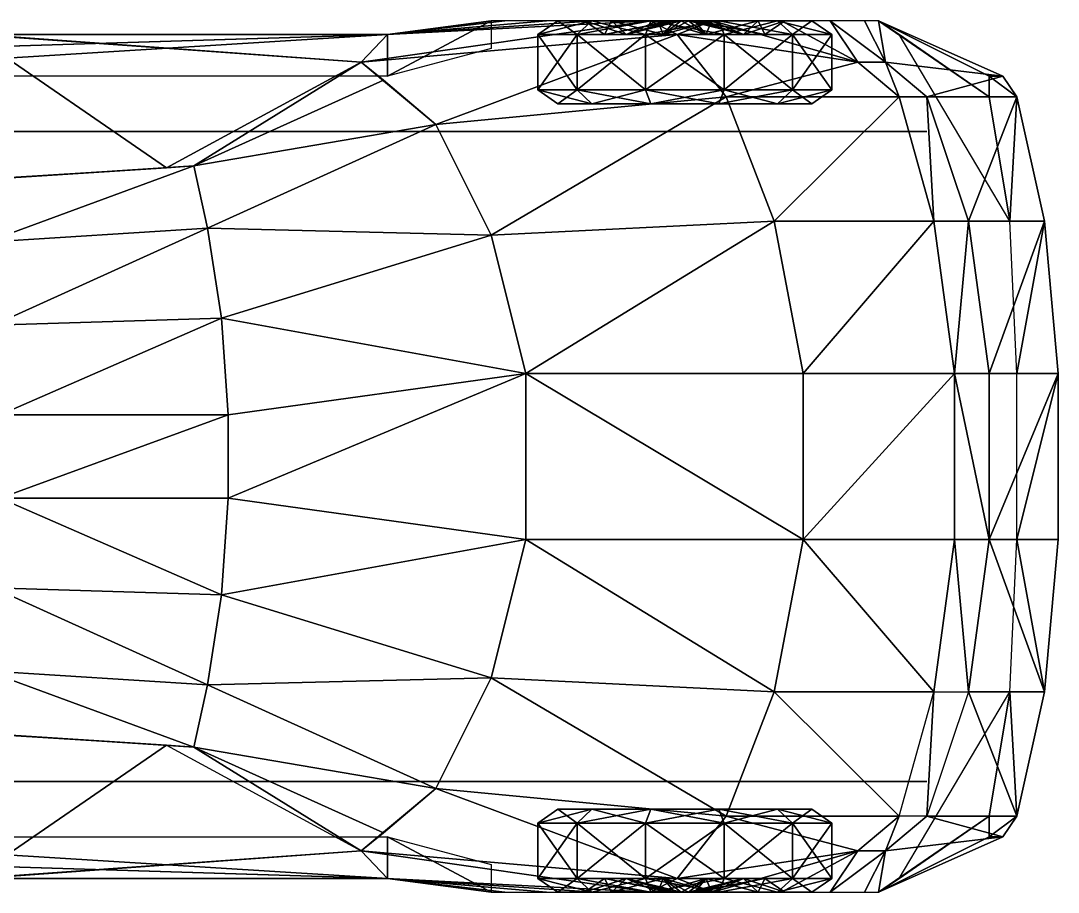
# Model space of a CAD drawing. Extents: x -3.81 to 0, y -0.8 to 0.8.
# Drawn here: x -1.905 to 0, y -0.8 to 0.8 of the extents above; entities that cross this region are included whole.
import ezdxf

# ---------------------------------------------------------------- set-up
doc = ezdxf.new("R2010")
doc.units = 0
doc.layers.get('0').update_dxf_attribs({"linetype": 'CONTINUOUS'})

msp = doc.modelspace()

# ---------------------------------------------------------------- meshes
at = {"color": 254, "linetype": 'BYBLOCK'}
mesh = msp.add_polyface(dxfattribs=at)
corners = [(-0.7103, 0.8001, 0.2665), (-0.6858, 0.8001, 0.2731), (-0.7103, 0.8001, 0.2796), (-0.833, 0.7747, 0.2336), (-0.833, 0.7747, 0.3125), (-0.8698, 0.8001, 0.2237), (-0.8698, 0.8001, 0.3224), (-0.7038, 0.8001, 0.291), (-0.7936, 0.7747, 0.3808), (-0.8205, 0.8001, 0.4078), (-0.6924, 0.8001, 0.2976), (-0.7252, 0.7747, 0.4203), (-0.7351, 0.8001, 0.4571), (-0.6792, 0.8001, 0.2976), (-0.6464, 0.7747, 0.4203), (-0.6365, 0.8001, 0.4571), (-0.6678, 0.8001, 0.291), (-0.578, 0.7747, 0.3808), (-0.5511, 0.8001, 0.4078), (-0.6613, 0.8001, 0.2796), (-0.5386, 0.7747, 0.3125), (-0.5018, 0.8001, 0.3224), (-0.6613, 0.8001, 0.2665), (-0.5386, 0.7747, 0.2336), (-0.5018, 0.8001, 0.2237), (-0.6678, 0.8001, 0.2551), (-0.578, 0.7747, 0.1653), (-0.5511, 0.8001, 0.1383), (-0.6792, 0.8001, 0.2485), (-0.6464, 0.7747, 0.1258), (-0.6365, 0.8001, 0.089), (-0.6924, 0.8001, 0.2485), (-0.7252, 0.7747, 0.1258), (-0.7351, 0.8001, 0.089), (-0.7038, 0.8001, 0.2551), (-0.7936, 0.7747, 0.1653), (-0.8205, 0.8001, 0.1383), (-3.1065, 0.8001, 0.1383), (-3.0796, 0.7747, 0.1653), (-3.1558, 0.8001, 0.2237), (-3.119, 0.7747, 0.2336), (-2.9898, 0.8001, 0.2551), (-2.9963, 0.8001, 0.2665), (-2.9718, 0.8001, 0.2731), (-3.0211, 0.8001, 0.089), (-3.0112, 0.7747, 0.1258), (-2.9784, 0.8001, 0.2485), (-2.9225, 0.8001, 0.089), (-2.9324, 0.7747, 0.1258), (-2.9652, 0.8001, 0.2485), (-2.8371, 0.8001, 0.1383), (-2.864, 0.7747, 0.1653), (-2.9538, 0.8001, 0.2551), (-2.7878, 0.8001, 0.2237), (-2.8246, 0.7747, 0.2336), (-2.9473, 0.8001, 0.2665), (-2.7878, 0.8001, 0.3224), (-2.8246, 0.7747, 0.3125), (-2.9473, 0.8001, 0.2796), (-2.8371, 0.8001, 0.4078), (-2.864, 0.7747, 0.3808), (-2.9538, 0.8001, 0.291), (-2.9225, 0.8001, 0.4571), (-2.9324, 0.7747, 0.4203), (-2.9652, 0.8001, 0.2976), (-3.0211, 0.8001, 0.4571), (-3.0112, 0.7747, 0.4203), (-2.9784, 0.8001, 0.2976), (-3.1065, 0.8001, 0.4078), (-3.0796, 0.7747, 0.3808), (-2.9898, 0.8001, 0.291), (-3.1558, 0.8001, 0.3224), (-3.119, 0.7747, 0.3125), (-2.9963, 0.8001, 0.2796), (-2.9718, -0.8001, 0.2731), (-2.9963, -0.8001, 0.2665), (-2.9963, -0.8001, 0.2796), (-3.119, -0.7747, 0.2336), (-3.119, -0.7747, 0.3125), (-3.1558, -0.8001, 0.2237), (-3.1558, -0.8001, 0.3224), (-2.9898, -0.8001, 0.291), (-3.0796, -0.7747, 0.3808), (-3.1065, -0.8001, 0.4078), (-2.9784, -0.8001, 0.2976), (-3.0112, -0.7747, 0.4203), (-3.0211, -0.8001, 0.4571), (-2.9652, -0.8001, 0.2976), (-2.9324, -0.7747, 0.4203), (-2.9225, -0.8001, 0.4571), (-2.9538, -0.8001, 0.291), (-2.864, -0.7747, 0.3808), (-2.8371, -0.8001, 0.4078), (-2.9473, -0.8001, 0.2796), (-2.8246, -0.7747, 0.3125), (-2.7878, -0.8001, 0.3224), (-2.9473, -0.8001, 0.2665), (-2.8246, -0.7747, 0.2336), (-2.7878, -0.8001, 0.2237), (-2.9538, -0.8001, 0.2551), (-2.864, -0.7747, 0.1653), (-2.8371, -0.8001, 0.1383), (-2.9652, -0.8001, 0.2485), (-2.9324, -0.7747, 0.1258), (-2.9225, -0.8001, 0.089), (-2.9784, -0.8001, 0.2485), (-3.0112, -0.7747, 0.1258), (-3.0211, -0.8001, 0.089), (-2.9898, -0.8001, 0.2551), (-3.0796, -0.7747, 0.1653), (-3.1065, -0.8001, 0.1383), (-0.7936, -0.7747, 0.1653), (-0.8205, -0.8001, 0.1383), (-0.8698, -0.8001, 0.2237), (-0.833, -0.7747, 0.2336), (-0.7038, -0.8001, 0.2551), (-0.7103, -0.8001, 0.2665), (-0.6858, -0.8001, 0.2731), (-0.7252, -0.7747, 0.1258), (-0.7351, -0.8001, 0.089), (-0.6924, -0.8001, 0.2485), (-0.6464, -0.7747, 0.1258), (-0.6365, -0.8001, 0.089), (-0.6792, -0.8001, 0.2485), (-0.578, -0.7747, 0.1653), (-0.5511, -0.8001, 0.1383), (-0.6678, -0.8001, 0.2551), (-0.5386, -0.7747, 0.2336), (-0.5018, -0.8001, 0.2237), (-0.6613, -0.8001, 0.2665), (-0.5386, -0.7747, 0.3125), (-0.5018, -0.8001, 0.3224), (-0.6613, -0.8001, 0.2796), (-0.578, -0.7747, 0.3808), (-0.5511, -0.8001, 0.4078), (-0.6678, -0.8001, 0.291), (-0.6464, -0.7747, 0.4203), (-0.6365, -0.8001, 0.4571), (-0.6792, -0.8001, 0.2976), (-0.7252, -0.7747, 0.4203), (-0.7351, -0.8001, 0.4571), (-0.6924, -0.8001, 0.2976), (-0.7936, -0.7747, 0.3808), (-0.8205, -0.8001, 0.4078), (-0.7038, -0.8001, 0.291), (-0.833, -0.7747, 0.3125), (-0.8698, -0.8001, 0.3224), (-0.7103, -0.8001, 0.2796), (0, -0.1524, 0.3746), (0, -0.1524, 0.3239), (0, 0.1524, 0.3746), (0, 0.1524, 0.3239), (-0.0762, -0.1524, 0.2223), (-0.0762, 0.1524, 0.2223)]
mesh.append_faces([[corners[k] for k in face] for face in [(0, 1, 2), (5, 3, 6), (4, 6, 3), (2, 1, 7), (6, 4, 9), (8, 9, 4), (7, 1, 10), (9, 8, 12), (11, 12, 8), (10, 1, 13), (12, 11, 15), (14, 15, 11), (13, 1, 16), (15, 14, 18), (17, 18, 14), (16, 1, 19), (18, 17, 21), (20, 21, 17), (19, 1, 22), (21, 20, 24), (23, 24, 20), (22, 1, 25), (24, 23, 27), (26, 27, 23), (25, 1, 28), (27, 26, 30), (29, 30, 26), (28, 1, 31), (30, 29, 33), (32, 33, 29), (31, 1, 34), (33, 32, 36), (35, 36, 32), (34, 1, 0), (36, 35, 5), (3, 5, 35), (37, 38, 39), (40, 39, 38), (41, 43, 42), (44, 45, 37), (38, 37, 45), (46, 43, 41), (47, 48, 44), (45, 44, 48), (49, 43, 46), (50, 51, 47), (48, 47, 51), (52, 43, 49), (53, 54, 50), (51, 50, 54), (55, 43, 52), (56, 57, 53), (54, 53, 57), (58, 43, 55), (59, 60, 56), (57, 56, 60), (61, 43, 58), (62, 63, 59), (60, 59, 63), (64, 43, 61), (65, 66, 62), (63, 62, 66), (67, 43, 64), (68, 69, 65), (66, 65, 69), (70, 43, 67), (71, 72, 68), (69, 68, 72), (73, 43, 70), (39, 40, 71), (72, 71, 40), (42, 43, 73)]], dxfattribs={"vtx0": -1, "vtx1": -1, "color": 254})
mesh.append_faces([[corners[k] for k in face] for face in [(74, 75, 76), (77, 79, 80), (80, 78, 77), (74, 76, 81), (78, 80, 83), (83, 82, 78), (74, 81, 84), (82, 83, 86), (86, 85, 82), (74, 84, 87), (85, 86, 89), (89, 88, 85), (74, 87, 90), (88, 89, 92), (92, 91, 88), (74, 90, 93), (91, 92, 95), (95, 94, 91), (74, 93, 96), (94, 95, 98), (98, 97, 94), (74, 96, 99), (97, 98, 101), (101, 100, 97), (74, 99, 102), (100, 101, 104), (104, 103, 100), (74, 102, 105), (103, 104, 107), (107, 106, 103), (74, 105, 108), (106, 107, 110), (110, 109, 106), (74, 108, 75), (109, 110, 79), (79, 77, 109), (111, 112, 113), (113, 114, 111), (117, 115, 116), (118, 119, 112), (112, 111, 118), (117, 120, 115), (121, 122, 119), (119, 118, 121), (117, 123, 120), (124, 125, 122), (122, 121, 124), (117, 126, 123), (127, 128, 125), (125, 124, 127), (117, 129, 126), (130, 131, 128), (128, 127, 130), (117, 132, 129), (133, 134, 131), (131, 130, 133), (117, 135, 132), (136, 137, 134), (134, 133, 136), (117, 138, 135), (139, 140, 137), (137, 136, 139), (117, 141, 138), (142, 143, 140), (140, 139, 142), (117, 144, 141), (145, 146, 143), (143, 142, 145), (117, 147, 144), (114, 113, 146), (146, 145, 114), (117, 116, 147)]], dxfattribs={"vtx0": -1, "vtx2": -1, "color": 254})
mesh.append_faces([[corners[k] for k in face] for face in [(3, 0, 4), (2, 4, 0), (4, 2, 8), (7, 8, 2), (8, 7, 11), (10, 11, 7), (11, 10, 14), (13, 14, 10), (14, 13, 17), (16, 17, 13), (17, 16, 20), (19, 20, 16), (20, 19, 23), (22, 23, 19), (23, 22, 26), (25, 26, 22), (26, 25, 29), (28, 29, 25), (29, 28, 32), (31, 32, 28), (32, 31, 35), (34, 35, 31), (35, 34, 3), (0, 3, 34), (38, 41, 40), (42, 40, 41), (45, 46, 38), (41, 38, 46), (48, 49, 45), (46, 45, 49), (51, 52, 48), (49, 48, 52), (54, 55, 51), (52, 51, 55), (57, 58, 54), (55, 54, 58), (60, 61, 57), (58, 57, 61), (63, 64, 60), (61, 60, 64), (66, 67, 63), (64, 63, 67), (69, 70, 66), (67, 66, 70), (72, 73, 69), (70, 69, 73), (40, 42, 72), (73, 72, 42), (148, 149, 150), (151, 150, 149), (149, 152, 151), (153, 151, 152)]], dxfattribs={"vtx1": -1, "color": 254})
mesh.append_faces([[corners[k] for k in face] for face in [(75, 77, 78), (78, 76, 75), (76, 78, 82), (82, 81, 76), (81, 82, 85), (85, 84, 81), (84, 85, 88), (88, 87, 84), (87, 88, 91), (91, 90, 87), (90, 91, 94), (94, 93, 90), (93, 94, 97), (97, 96, 93), (96, 97, 100), (100, 99, 96), (99, 100, 103), (103, 102, 99), (102, 103, 106), (106, 105, 102), (105, 106, 109), (109, 108, 105), (108, 109, 77), (77, 75, 108), (115, 111, 114), (114, 116, 115), (120, 118, 111), (111, 115, 120), (123, 121, 118), (118, 120, 123), (126, 124, 121), (121, 123, 126), (129, 127, 124), (124, 126, 129), (132, 130, 127), (127, 129, 132), (135, 133, 130), (130, 132, 135), (138, 136, 133), (133, 135, 138), (141, 139, 136), (136, 138, 141), (144, 142, 139), (139, 141, 144), (147, 145, 142), (142, 144, 147), (116, 114, 145), (145, 147, 116)]], dxfattribs={"vtx2": -1, "color": 254})
at = {"color": 0, "linetype": 'BYBLOCK'}
mesh = msp.add_polyface(dxfattribs=at)
corners = [(-0.4685, 0.1524, 0.7975), (-0.5216, 0.4318, 0.7936), (-0.9779, 0.1524, 0.87), (-1.0414, 0.4064, 0.8572), (-1.5367, 0.254, 1.2891), (-1.9558, 0.2413, 1.3398), (-1.9431, 0.0762, 1.3398), (-1.524, 0.0762, 1.2891), (-2.2479, 0.0762, 1.3398), (-1.9685, 0.3937, 1.3272), (-2.2352, 0.2413, 1.3398), (-1.5621, 0.4191, 1.2764), (-0.6096, 0.6604, 0.7806), (-1.143, 0.6096, 0.8445), (-0.6995, 0.7747, 0.7378), (-1.28, 0.7239, 0.8191), (-1.5875, 0.5334, 1.2636), (-1.9812, 0.508, 1.3017), (-2.2225, 0.3937, 1.3272), (-2.2098, 0.508, 1.3017), (-1.9939, 0.508, 1.251), (-1.6376, 0.5299, 1.2255), (-0.635, 0.8001, 0.6541), (-0.7493, 0.8001, 0.6541), (-1.2319, 0.7747, 0.6541), (-1.9812, 0.7747, 0.6921), (-1.9939, 0.7747, 0.8457), (-1.232, 0.7747, 0.6541), (-1.2319, 0.7747, 0.3874), (-2.4638, 0.7366, 0.4254), (-2.4638, 0.7747, 0.7176), (-1.2319, 0.6985, 0.1588), (-2.4638, 0.6985, 0.1588), (-1.0414, 0.8001, 0.3239), (-1.0414, 0.7493, 0.1461), (-1.2389, 0.6907, 0.8315), (-1.016, 0.8001, 0.4381), (-0.9398, 0.8001, 0.5524), (-0.8509, 0.8001, 0.6159), (-1.9431, -0.0762, 1.3398), (-0.4685, -0.1524, 0.7975)]
mesh.append_faces([[corners[k] for k in face] for face in [(2, 1, 3), (11, 5, 4), (3, 12, 13), (13, 14, 15), (27, 29, 30), (28, 32, 29)]], dxfattribs={"vtx0": -1, "color": 0})
mesh.append_faces([[corners[k] for k in face] for face in [(4, 6, 7), (5, 9, 10), (16, 9, 11), (15, 25, 26), (33, 28, 36), (36, 27, 37)]], dxfattribs={"vtx0": -1, "vtx1": -1, "color": 0})
mesh.append_faces([[corners[k] for k in face] for face in [(6, 5, 8), (11, 9, 5), (9, 17, 18), (39, 6, 8), (6, 39, 7)]], dxfattribs={"vtx0": -1, "vtx1": -1, "vtx2": -1, "color": 0})
mesh.append_faces([[corners[k] for k in face] for face in [(17, 21, 20), (14, 22, 23), (33, 31, 28), (16, 15, 21), (36, 28, 27), (23, 15, 14), (27, 38, 37)]], dxfattribs={"vtx0": -1, "vtx2": -1, "color": 0})
mesh.append_faces([[corners[k] for k in face] for face in [(1, 12, 3), (12, 14, 13)]], dxfattribs={"vtx1": -1, "color": 0})
mesh.append_faces([[corners[k] for k in face] for face in [(0, 1, 2), (4, 5, 6), (16, 17, 9), (19, 17, 20), (17, 16, 21), (40, 0, 2)]], dxfattribs={"vtx1": -1, "vtx2": -1, "color": 0})
mesh.append_faces([[corners[k] for k in face] for face in [(15, 24, 25), (27, 28, 29), (28, 31, 32), (33, 34, 31), (16, 35, 15), (23, 24, 15), (27, 23, 38)]], dxfattribs={"vtx2": -1, "color": 0})
at = {"color": 251, "linetype": 'BYBLOCK'}
mesh = msp.add_polyface(dxfattribs=at)
corners = [(-0.8698, 0.8001, 0.2237), (-0.9189, 0.8001, 0.2106), (-0.9189, 0.8001, 0.3355), (-0.8698, 0.8001, 0.3224), (-0.9557, 0.7747, 0.2007), (-0.9557, 0.7747, 0.3454), (-0.9557, 0.6731, 0.2007), (-0.9557, 0.6731, 0.3454), (-0.9189, 0.6477, 0.2106), (-0.9189, 0.6477, 0.3355), (-0.8564, 0.8001, 0.4437), (-0.8205, 0.8001, 0.4078), (-0.8834, 0.7747, 0.4706), (-0.8834, 0.6731, 0.4706), (-0.8564, 0.6477, 0.4437), (-0.7483, 0.8001, 0.5061), (-0.7351, 0.8001, 0.4571), (-0.7581, 0.7747, 0.5429), (-0.7581, 0.6731, 0.5429), (-0.7483, 0.6477, 0.5061), (-0.6233, 0.8001, 0.5061), (-0.6135, 0.7747, 0.5429), (-0.6135, 0.6731, 0.5429), (-0.6233, 0.6477, 0.5061), (-0.7483, 0.8001, 0.04), (-0.7351, 0.8001, 0.089), (-0.6365, 0.8001, 0.089), (-0.7581, 0.7747, 0.0032), (-0.6233, 0.8001, 0.04), (-0.7581, 0.6731, 0.0032), (-0.6135, 0.7747, 0.0032), (-0.7483, 0.6477, 0.04), (-0.6135, 0.6731, 0.0032), (-0.8564, 0.8001, 0.1024), (-0.8205, 0.8001, 0.1383), (-0.8834, 0.7747, 0.0755), (-0.8834, 0.6731, 0.0755), (-0.8564, 0.6477, 0.1024)]
mesh.append_faces([[corners[k] for k in face] for face in [(0, 1, 2), (2, 3, 0), (1, 4, 5), (5, 2, 1), (6, 8, 9), (9, 7, 6), (3, 2, 10), (10, 11, 3), (2, 5, 12), (12, 10, 2), (7, 9, 14), (14, 13, 7), (11, 10, 15), (15, 16, 11), (10, 12, 17), (17, 15, 10), (13, 14, 19), (19, 18, 13), (16, 15, 20), (15, 17, 21), (18, 19, 23), (24, 25, 26), (27, 24, 28), (31, 29, 32), (25, 24, 33), (33, 34, 25), (24, 27, 35), (35, 33, 24), (29, 31, 37), (37, 36, 29), (34, 33, 1), (1, 0, 34), (33, 35, 4), (4, 1, 33), (36, 37, 8), (8, 6, 36)]], dxfattribs={"vtx0": -1, "vtx2": -1, "color": 251})
mesh.append_faces([[corners[k] for k in face] for face in [(4, 6, 7), (7, 5, 4), (5, 7, 13), (13, 12, 5), (12, 13, 18), (18, 17, 12), (17, 18, 22), (29, 27, 30), (27, 29, 36), (36, 35, 27), (35, 36, 6), (6, 4, 35)]], dxfattribs={"vtx2": -1, "color": 251})
mesh = msp.add_polyface(dxfattribs=at)
corners = [(-0.6233, 0.8001, 0.5061), (-0.6365, 0.8001, 0.4571), (-0.7351, 0.8001, 0.4571), (-0.6135, 0.7747, 0.5429), (-0.7483, 0.8001, 0.5061), (-0.6135, 0.6731, 0.5429), (-0.7581, 0.7747, 0.5429), (-0.6233, 0.6477, 0.5061), (-0.7581, 0.6731, 0.5429), (-0.5152, 0.8001, 0.4437), (-0.5511, 0.8001, 0.4078), (-0.4882, 0.7747, 0.4706), (-0.4882, 0.6731, 0.4706), (-0.5152, 0.6477, 0.4437), (-0.4527, 0.8001, 0.3355), (-0.5018, 0.8001, 0.3224), (-0.4159, 0.7747, 0.3454), (-0.4159, 0.6731, 0.3454), (-0.4527, 0.6477, 0.3355), (-0.4527, 0.8001, 0.2106), (-0.5018, 0.8001, 0.2237), (-0.4159, 0.7747, 0.2007), (-0.4159, 0.6731, 0.2007), (-0.4527, 0.6477, 0.2106), (-0.5152, 0.8001, 0.1024), (-0.5511, 0.8001, 0.1383), (-0.4882, 0.7747, 0.0755), (-0.4882, 0.6731, 0.0755), (-0.5152, 0.6477, 0.1024), (-0.6233, 0.8001, 0.04), (-0.6365, 0.8001, 0.089), (-0.6135, 0.7747, 0.0032), (-0.6135, 0.6731, 0.0032), (-0.6233, 0.6477, 0.04), (-0.7483, 0.8001, 0.04), (-0.7581, 0.7747, 0.0032), (-0.7581, 0.6731, 0.0032), (-0.7483, 0.6477, 0.04)]
mesh.append_faces([[corners[k] for k in face] for face in [(0, 1, 2), (3, 0, 4), (7, 5, 8), (1, 0, 9), (9, 10, 1), (0, 3, 11), (11, 9, 0), (5, 7, 13), (13, 12, 5), (10, 9, 14), (14, 15, 10), (9, 11, 16), (16, 14, 9), (12, 13, 18), (18, 17, 12), (15, 14, 19), (19, 20, 15), (14, 16, 21), (21, 19, 14), (17, 18, 23), (23, 22, 17), (20, 19, 24), (24, 25, 20), (19, 21, 26), (26, 24, 19), (22, 23, 28), (28, 27, 22), (25, 24, 29), (29, 30, 25), (24, 26, 31), (31, 29, 24), (27, 28, 33), (33, 32, 27), (30, 29, 34), (29, 31, 35), (32, 33, 37)]], dxfattribs={"vtx0": -1, "vtx2": -1, "color": 251})
mesh.append_faces([[corners[k] for k in face] for face in [(5, 3, 6), (3, 5, 12), (12, 11, 3), (11, 12, 17), (17, 16, 11), (16, 17, 22), (22, 21, 16), (21, 22, 27), (27, 26, 21), (26, 27, 32), (32, 31, 26), (31, 32, 36)]], dxfattribs={"vtx2": -1, "color": 251})
at = {"color": 0, "linetype": 'BYBLOCK'}
mesh = msp.add_polyface(dxfattribs=at)
corners = [(-0.0254, 0.4318, 0.3239), (0, 0.1524, 0.3239), (-0.0762, 0.1524, 0.2223), (-0.0889, 0.4318, 0.2223), (-0.0254, 0.4318, 0.3746), (0, 0.1524, 0.3746), (-0.1651, 0.4318, 0.4763), (-0.127, 0.1524, 0.4763), (-0.2286, 0.4318, 0.7048), (-0.5216, 0.4318, 0.7936), (-0.4685, 0.1524, 0.7975), (-0.1905, 0.1524, 0.7048), (-0.2921, 0.6604, 0.6921), (-0.6096, 0.6604, 0.7806), (-0.0762, 0.6604, 0.3746), (-0.2413, 0.6604, 0.4763), (-0.0762, 0.6604, 0.3239), (-0.127, 0.6604, 0.2349), (-0.127, 0.6985, 0.2604), (-0.1016, 0.6985, 0.3239), (-0.1016, 0.6985, 0.3746), (-0.3175, 0.7239, 0.4763), (-0.3683, 0.7239, 0.6794), (-0.6995, 0.7747, 0.7378), (-0.635, 0.8001, 0.6541), (-0.4191, 0.8001, 0.5397), (-0.508, 0.8001, 0.6159), (-0.3556, 0.8001, 0.4381), (-0.3302, 0.8001, 0.3239), (-0.3302, 0.8001, 0.2223), (-0.2921, 0.7747, 0.1842), (-0.4685, -0.1524, 0.7975), (-0.127, -0.1524, 0.4763)]
mesh.append_faces([[corners[k] for k in face] for face in [(0, 2, 3), (12, 9, 8), (14, 6, 4), (22, 13, 12), (28, 21, 20)]], dxfattribs={"vtx0": -1, "color": 0})
mesh.append_faces([[corners[k] for k in face] for face in [(4, 7, 5), (8, 10, 11), (18, 16, 17), (20, 15, 14), (21, 25, 22)]], dxfattribs={"vtx0": -1, "vtx1": -1, "color": 0})
mesh.append_faces([[corners[k] for k in face] for face in [(14, 15, 6), (16, 14, 4), (16, 3, 17), (14, 16, 19), (22, 25, 26), (22, 26, 24), (21, 27, 25), (28, 19, 18), (18, 29, 28), (17, 30, 29)]], dxfattribs={"vtx0": -1, "vtx2": -1, "color": 0})
mesh.append_faces([[corners[k] for k in face] for face in [(23, 22, 24), (28, 27, 21), (18, 17, 29), (10, 31, 11), (7, 32, 5)]], dxfattribs={"vtx1": -1, "vtx2": -1, "color": 0})
mesh.append_faces([[corners[k] for k in face] for face in [(0, 1, 2), (0, 4, 5), (5, 1, 0), (4, 6, 7), (8, 9, 10), (12, 13, 9), (4, 0, 16), (16, 0, 3), (18, 19, 16), (19, 20, 14), (20, 21, 15), (22, 23, 13), (28, 20, 19), (17, 3, 30)]], dxfattribs={"vtx2": -1, "color": 0})
at = {"color": 151, "linetype": 'BYBLOCK'}
mesh = msp.add_polyface(dxfattribs=at)
corners = [(-0.9779, 0.1524, 0.87), (-1.0414, 0.4064, 0.8572), (-1.5367, 0.254, 1.2891), (-1.524, 0.0762, 1.2891), (-2.8702, 0.254, 1.2891), (-2.8829, 0.0762, 1.2891), (-3.4684, 0.1524, 0.9718), (-3.4557, 0.4318, 0.9591), (-2.8321, 0.508, 1.2636), (-3.429, 0.6658, 0.9207), (-1.143, 0.6096, 0.8445), (-1.5621, 0.4191, 1.2764), (-1.2389, 0.6907, 0.8315), (-1.5875, 0.5334, 1.2636), (-2.8194, 0.508, 1.2255), (-2.3368, 0.508, 1.2636), (-2.4638, 0.7747, 0.8826), (-3.2004, 0.7239, 0.908), (-1.6376, 0.5299, 1.2255), (-1.28, 0.7239, 0.8191), (-1.9939, 0.7747, 0.8457), (-1.9939, 0.508, 1.251), (-2.3298, 0.7747, 0.8722), (-2.2245, 0.508, 1.2515), (-1.9939, -0.7747, 0.8457), (-2.3298, -0.7747, 0.8722), (-2.2245, -0.508, 1.2515), (-1.9939, -0.508, 1.251), (-1.6376, -0.5299, 1.2255), (-1.28, -0.7239, 0.8191), (-2.8194, -0.508, 1.2255), (-2.3368, -0.508, 1.2636), (-2.4638, -0.7747, 0.8826), (-3.2004, -0.7239, 0.908), (-1.2389, -0.6907, 0.8315), (-1.143, -0.6096, 0.8445), (-1.5875, -0.5334, 1.2636), (-1.5621, -0.4191, 1.2764), (-1.0414, -0.4064, 0.8572), (-1.5367, -0.254, 1.2891), (-2.8702, -0.254, 1.2891), (-2.8321, -0.508, 1.2636), (-3.4557, -0.4318, 0.9591), (-3.429, -0.6658, 0.9207), (-2.8829, -0.0762, 1.2891), (-3.4684, -0.1524, 0.9718), (-0.9779, -0.1524, 0.87), (-1.524, -0.0762, 1.2891)]
mesh.append_faces([[corners[k] for k in face] for face in [(8, 7, 9), (1, 11, 2), (14, 16, 17), (30, 32, 33), (37, 38, 39), (42, 41, 43)]], dxfattribs={"vtx0": -1, "color": 151})
mesh.append_faces([[corners[k] for k in face] for face in [(18, 20, 21), (28, 24, 27), (36, 35, 37), (45, 40, 42), (39, 46, 47)]], dxfattribs={"vtx0": -1, "vtx1": -1, "color": 151})
mesh.append_faces([[corners[k] for k in face] for face in [(0, 2, 3), (4, 6, 7), (10, 13, 11), (20, 23, 21), (24, 26, 27)]], dxfattribs={"vtx0": -1, "vtx2": -1, "color": 151})
mesh.append_faces([[corners[k] for k in face] for face in [(34, 35, 36), (38, 46, 39)]], dxfattribs={"vtx1": -1, "color": 151})
mesh.append_faces([[corners[k] for k in face] for face in [(4, 5, 6), (8, 4, 7), (1, 10, 11), (35, 38, 37), (40, 41, 42), (44, 40, 45), (5, 44, 6), (45, 6, 44), (46, 0, 47), (3, 47, 0)]], dxfattribs={"vtx1": -1, "vtx2": -1, "color": 151})
mesh.append_faces([[corners[k] for k in face] for face in [(0, 1, 2), (10, 12, 13), (14, 15, 16), (18, 19, 20), (20, 22, 23), (24, 25, 26), (28, 29, 24), (30, 31, 32)]], dxfattribs={"vtx2": -1, "color": 151})
at = {"color": 50, "linetype": 'BYBLOCK'}
mesh = msp.add_polyface(dxfattribs=at)
corners = [(-0.2413, 0.6604, 0.4763), (-0.3175, 0.7239, 0.4763), (-0.2921, 0.6604, 0.6921), (-0.3683, 0.7239, 0.6794)]
mesh.append_faces([[corners[k] for k in face] for face in [(2, 1, 3)]], dxfattribs={"vtx0": -1, "color": 50})
mesh.append_faces([[corners[k] for k in face] for face in [(0, 1, 2)]], dxfattribs={"vtx1": -1, "color": 50})
at = {"color": 254, "linetype": 'BYBLOCK'}
mesh = msp.add_polyface(dxfattribs=at)
corners = [(-0.1651, 0.4318, 0.4763), (-0.2413, 0.6604, 0.4763), (-0.2286, 0.4318, 0.7048), (-0.2921, 0.6604, 0.6921), (-0.1651, -0.4318, 0.4763), (-0.2413, -0.6604, 0.4763), (-0.2286, -0.4318, 0.7048), (-0.2921, -0.6604, 0.6921)]
mesh.append_faces([[corners[k] for k in face] for face in [(2, 1, 3), (6, 5, 7)]], dxfattribs={"vtx0": -1, "color": 254})
mesh.append_faces([[corners[k] for k in face] for face in [(0, 1, 2), (4, 5, 6)]], dxfattribs={"vtx1": -1, "color": 254})
at = {"color": 251, "linetype": 'BYBLOCK'}
mesh = msp.add_polyface(dxfattribs=at)
corners = [(-1.8923, 0.5969, 0.1651), (-1.8923, 0.5969, 0.7239), (-0.3683, 0.5969, 0.6731), (-0.2413, 0.5969, 0.2032), (-3.6703, 0.5969, 0.254), (-3.683, 0.5969, 0.7239), (-3.6703, -0.5969, 0.254), (-3.683, -0.5969, 0.7239), (-1.8923, -0.5969, 0.7239), (-1.8923, -0.5969, 0.1651), (-0.3683, -0.5969, 0.6731), (-0.2413, -0.5969, 0.2032)]
mesh.append_faces([[corners[k] for k in face] for face in [(0, 1, 2), (2, 3, 0), (4, 5, 1), (1, 0, 4), (6, 7, 8), (8, 9, 6), (9, 8, 10), (10, 11, 9)]], dxfattribs={"vtx0": -1, "vtx1": -1, "vtx2": -1, "color": 251})
mesh = msp.add_polyface(dxfattribs=at)
corners = [(-0.127, 0.1524, 0.4763), (-0.1651, 0.4318, 0.4763), (-0.1905, 0.1524, 0.7048), (-0.2286, 0.4318, 0.7048), (-0.1651, -0.4318, 0.4763), (-0.127, -0.1524, 0.4763), (-0.1905, -0.1524, 0.7048), (-0.2286, -0.4318, 0.7048)]
mesh.append_faces([[corners[k] for k in face] for face in [(3, 2, 1)]], dxfattribs={"vtx1": -1, "color": 251})
mesh.append_faces([[corners[k] for k in face] for face in [(0, 1, 2), (4, 5, 6), (5, 0, 2), (2, 6, 5)]], dxfattribs={"vtx1": -1, "vtx2": -1, "color": 251})
mesh.append_faces([[corners[k] for k in face] for face in [(6, 7, 4)]], dxfattribs={"vtx2": -1, "color": 251})
at = {"color": 0, "linetype": 'BYBLOCK'}
mesh = msp.add_polyface(dxfattribs=at)
corners = [(-0.7493, -0.8001, 0.6541), (-1.232, -0.7747, 0.6541), (-0.8509, -0.8001, 0.6159), (-0.9398, -0.8001, 0.5524), (-1.2319, -0.7747, 0.6541), (-1.28, -0.7239, 0.8191), (-0.6995, -0.7747, 0.7378), (-1.2319, -0.7747, 0.3874), (-1.016, -0.8001, 0.4381), (-1.0414, -0.8001, 0.3239), (-1.2389, -0.6907, 0.8315), (-1.5875, -0.5334, 1.2636), (-1.6376, -0.5299, 1.2255), (-1.0414, -0.7493, 0.1461), (-1.2319, -0.6985, 0.1588), (-2.4638, -0.6985, 0.1588), (-2.4638, -0.7366, 0.4254), (-2.4638, -0.7747, 0.7176), (-1.9812, -0.7747, 0.6921), (-1.9939, -0.7747, 0.8457), (-0.635, -0.8001, 0.6541), (-1.9812, -0.508, 1.3017), (-1.9939, -0.508, 1.251), (-2.2098, -0.508, 1.3017), (-1.9685, -0.3937, 1.3272), (-2.2225, -0.3937, 1.3272), (-1.5621, -0.4191, 1.2764), (-0.6096, -0.6604, 0.7806), (-1.143, -0.6096, 0.8445), (-0.5216, -0.4318, 0.7936), (-1.0414, -0.4064, 0.8572), (-1.9558, -0.2413, 1.3398), (-1.5367, -0.254, 1.2891), (-2.2352, -0.2413, 1.3398), (-1.9431, -0.0762, 1.3398), (-2.2479, -0.0762, 1.3398), (-1.524, -0.0762, 1.2891), (-0.4685, -0.1524, 0.7975), (-0.9779, -0.1524, 0.87), (-1.524, 0.0762, 1.2891), (-0.9779, 0.1524, 0.87)]
mesh.append_faces([[corners[k] for k in face] for face in [(15, 7, 16), (16, 1, 17), (6, 28, 5), (27, 30, 28), (31, 26, 32), (29, 38, 30)]], dxfattribs={"vtx0": -1, "color": 0})
mesh.append_faces([[corners[k] for k in face] for face in [(2, 1, 3), (5, 0, 6), (7, 8, 1), (5, 11, 12), (14, 9, 7), (20, 6, 0), (12, 21, 22)]], dxfattribs={"vtx0": -1, "vtx1": -1, "color": 0})
mesh.append_faces([[corners[k] for k in face] for face in [(21, 24, 25), (24, 26, 31), (31, 34, 35)]], dxfattribs={"vtx0": -1, "vtx1": -1, "vtx2": -1, "color": 0})
mesh.append_faces([[corners[k] for k in face] for face in [(1, 8, 3), (7, 9, 8), (18, 5, 19), (24, 11, 26), (24, 31, 33), (34, 32, 36)]], dxfattribs={"vtx0": -1, "vtx2": -1, "color": 0})
mesh.append_faces([[corners[k] for k in face] for face in [(0, 1, 2), (4, 0, 5), (10, 11, 5), (13, 9, 14), (14, 7, 15), (7, 1, 16), (4, 5, 18)]], dxfattribs={"vtx1": -1, "color": 0})
mesh.append_faces([[corners[k] for k in face] for face in [(11, 21, 12), (21, 23, 22), (21, 11, 24), (31, 32, 34), (29, 37, 38), (36, 39, 34), (40, 38, 37)]], dxfattribs={"vtx1": -1, "vtx2": -1, "color": 0})
mesh.append_faces([[corners[k] for k in face] for face in [(6, 27, 28), (27, 29, 30)]], dxfattribs={"vtx2": -1, "color": 0})
mesh = msp.add_polyface(dxfattribs=at)
corners = [(-0.0889, -0.4318, 0.2223), (-0.127, -0.6604, 0.2349), (-0.2921, -0.7747, 0.1842), (-0.3302, -0.8001, 0.2223), (-0.127, -0.6985, 0.2604), (-0.3302, -0.8001, 0.3239), (-0.1016, -0.6985, 0.3746), (-0.1016, -0.6985, 0.3239), (-0.3556, -0.8001, 0.4381), (-0.3175, -0.7239, 0.4763), (-0.4191, -0.8001, 0.5397), (-0.3683, -0.7239, 0.6794), (-0.508, -0.8001, 0.6159), (-0.635, -0.8001, 0.6541), (-0.6995, -0.7747, 0.7378), (-0.6096, -0.6604, 0.7806), (-0.2921, -0.6604, 0.6921), (-0.2413, -0.6604, 0.4763), (-0.0762, -0.6604, 0.3746), (-0.0762, -0.6604, 0.3239), (-0.0254, -0.4318, 0.3239), (-0.0254, -0.4318, 0.3746), (-0.1651, -0.4318, 0.4763), (-0.5216, -0.4318, 0.7936), (-0.2286, -0.4318, 0.7048), (-0.4685, -0.1524, 0.7975), (-0.1905, -0.1524, 0.7048), (-0.127, -0.1524, 0.4763), (0, -0.1524, 0.3746), (0, -0.1524, 0.3239), (-0.0762, -0.1524, 0.2223), (-0.1905, 0.1524, 0.7048), (0, 0.1524, 0.3746)]
mesh.append_faces([[corners[k] for k in face] for face in [(9, 5, 6), (15, 11, 16), (22, 18, 21), (23, 16, 24), (30, 20, 0)]], dxfattribs={"vtx0": -1, "color": 0})
mesh.append_faces([[corners[k] for k in face] for face in [(2, 1, 3), (3, 4, 5), (7, 5, 4), (8, 9, 10), (10, 11, 12), (12, 11, 13), (19, 18, 7), (0, 19, 1), (18, 19, 21), (17, 18, 22)]], dxfattribs={"vtx0": -1, "vtx1": -1, "color": 0})
mesh.append_faces([[corners[k] for k in face] for face in [(10, 9, 11), (17, 6, 18), (19, 4, 1), (25, 24, 26), (27, 21, 28)]], dxfattribs={"vtx0": -1, "vtx2": -1, "color": 0})
mesh.append_faces([[corners[k] for k in face] for face in [(0, 1, 2), (6, 5, 7), (14, 11, 15), (9, 6, 17), (6, 7, 18), (7, 4, 19), (20, 19, 0), (20, 21, 19), (15, 16, 23), (23, 24, 25), (22, 21, 27), (21, 20, 28), (29, 28, 20), (29, 20, 30)]], dxfattribs={"vtx1": -1, "color": 0})
mesh.append_faces([[corners[k] for k in face] for face in [(1, 4, 3), (8, 5, 9), (11, 14, 13), (26, 31, 25), (28, 32, 27)]], dxfattribs={"vtx1": -1, "vtx2": -1, "color": 0})
at = {"color": 251, "linetype": 'BYBLOCK'}
mesh = msp.add_polyface(dxfattribs=at)
corners = [(-0.8564, -0.6477, 0.1024), (-0.8834, -0.6731, 0.0755), (-0.9189, -0.6477, 0.2106), (-0.9557, -0.6731, 0.2007), (-0.8834, -0.7747, 0.0755), (-0.9557, -0.7747, 0.2007), (-0.8564, -0.8001, 0.1024), (-0.9189, -0.8001, 0.2106), (-0.8205, -0.8001, 0.1383), (-0.8698, -0.8001, 0.2237), (-0.7483, -0.6477, 0.04), (-0.7581, -0.6731, 0.0032), (-0.7581, -0.7747, 0.0032), (-0.7483, -0.8001, 0.04), (-0.7351, -0.8001, 0.089), (-0.6135, -0.6731, 0.0032), (-0.6135, -0.7747, 0.0032), (-0.6233, -0.8001, 0.04), (-0.6365, -0.8001, 0.089), (-0.7483, -0.6477, 0.5061), (-0.7581, -0.6731, 0.5429), (-0.6233, -0.6477, 0.5061), (-0.7581, -0.7747, 0.5429), (-0.6135, -0.6731, 0.5429), (-0.7483, -0.8001, 0.5061), (-0.6135, -0.7747, 0.5429), (-0.7351, -0.8001, 0.4571), (-0.6233, -0.8001, 0.5061), (-0.8564, -0.6477, 0.4437), (-0.8834, -0.6731, 0.4706), (-0.8834, -0.7747, 0.4706), (-0.8564, -0.8001, 0.4437), (-0.8205, -0.8001, 0.4078), (-0.9189, -0.6477, 0.3355), (-0.9557, -0.6731, 0.3454), (-0.9557, -0.7747, 0.3454), (-0.9189, -0.8001, 0.3355), (-0.8698, -0.8001, 0.3224)]
mesh.append_faces([[corners[k] for k in face] for face in [(0, 1, 2), (3, 2, 1), (4, 6, 5), (7, 5, 6), (6, 8, 7), (9, 7, 8), (10, 11, 0), (1, 0, 11), (12, 13, 4), (6, 4, 13), (13, 14, 6), (8, 6, 14), (11, 10, 15), (13, 12, 17), (14, 13, 18), (19, 20, 21), (22, 24, 25), (24, 26, 27), (28, 29, 19), (20, 19, 29), (30, 31, 22), (24, 22, 31), (31, 32, 24), (26, 24, 32), (33, 34, 28), (29, 28, 34), (35, 36, 30), (31, 30, 36), (36, 37, 31), (32, 31, 37), (2, 3, 33), (34, 33, 3), (5, 7, 35), (36, 35, 7), (7, 9, 36), (37, 36, 9)]], dxfattribs={"vtx0": -1, "vtx1": -1, "color": 251})
mesh.append_faces([[corners[k] for k in face] for face in [(1, 4, 3), (5, 3, 4), (11, 12, 1), (4, 1, 12), (12, 11, 16), (20, 22, 23), (29, 30, 20), (22, 20, 30), (34, 35, 29), (30, 29, 35), (3, 5, 34), (35, 34, 5)]], dxfattribs={"vtx1": -1, "color": 251})
mesh = msp.add_polyface(dxfattribs=at)
corners = [(-0.6233, -0.6477, 0.04), (-0.6135, -0.6731, 0.0032), (-0.7483, -0.6477, 0.04), (-0.6135, -0.7747, 0.0032), (-0.7581, -0.6731, 0.0032), (-0.6233, -0.8001, 0.04), (-0.7581, -0.7747, 0.0032), (-0.6365, -0.8001, 0.089), (-0.7483, -0.8001, 0.04), (-0.5152, -0.6477, 0.1024), (-0.4882, -0.6731, 0.0755), (-0.4882, -0.7747, 0.0755), (-0.5152, -0.8001, 0.1024), (-0.5511, -0.8001, 0.1383), (-0.4527, -0.6477, 0.2106), (-0.4159, -0.6731, 0.2007), (-0.4159, -0.7747, 0.2007), (-0.4527, -0.8001, 0.2106), (-0.5018, -0.8001, 0.2237), (-0.4527, -0.6477, 0.3355), (-0.4159, -0.6731, 0.3454), (-0.4159, -0.7747, 0.3454), (-0.4527, -0.8001, 0.3355), (-0.5018, -0.8001, 0.3224), (-0.5152, -0.6477, 0.4437), (-0.4882, -0.6731, 0.4706), (-0.4882, -0.7747, 0.4706), (-0.5152, -0.8001, 0.4437), (-0.5511, -0.8001, 0.4078), (-0.6233, -0.6477, 0.5061), (-0.6135, -0.6731, 0.5429), (-0.6135, -0.7747, 0.5429), (-0.6233, -0.8001, 0.5061), (-0.6365, -0.8001, 0.4571), (-0.7581, -0.6731, 0.5429), (-0.7581, -0.7747, 0.5429), (-0.7483, -0.8001, 0.5061), (-0.7351, -0.8001, 0.4571)]
mesh.append_faces([[corners[k] for k in face] for face in [(0, 1, 2), (3, 5, 6), (5, 7, 8), (9, 10, 0), (1, 0, 10), (11, 12, 3), (5, 3, 12), (12, 13, 5), (7, 5, 13), (14, 15, 9), (10, 9, 15), (16, 17, 11), (12, 11, 17), (17, 18, 12), (13, 12, 18), (19, 20, 14), (15, 14, 20), (21, 22, 16), (17, 16, 22), (22, 23, 17), (18, 17, 23), (24, 25, 19), (20, 19, 25), (26, 27, 21), (22, 21, 27), (27, 28, 22), (23, 22, 28), (29, 30, 24), (25, 24, 30), (31, 32, 26), (27, 26, 32), (32, 33, 27), (28, 27, 33), (30, 29, 34), (32, 31, 36), (33, 32, 37)]], dxfattribs={"vtx0": -1, "vtx1": -1, "color": 251})
mesh.append_faces([[corners[k] for k in face] for face in [(1, 3, 4), (10, 11, 1), (3, 1, 11), (15, 16, 10), (11, 10, 16), (20, 21, 15), (16, 15, 21), (25, 26, 20), (21, 20, 26), (30, 31, 25), (26, 25, 31), (31, 30, 35)]], dxfattribs={"vtx1": -1, "color": 251})
at = {"color": 50, "linetype": 'BYBLOCK'}
mesh = msp.add_polyface(dxfattribs=at)
corners = [(-0.3175, -0.7239, 0.4763), (-0.2413, -0.6604, 0.4763), (-0.2921, -0.6604, 0.6921), (-0.3683, -0.7239, 0.6794)]
mesh.append_faces([[corners[k] for k in face] for face in [(0, 2, 3)]], dxfattribs={"vtx0": -1, "color": 50})
mesh.append_faces([[corners[k] for k in face] for face in [(0, 1, 2)]], dxfattribs={"vtx2": -1, "color": 50})

doc.saveas('drawing.dxf')
